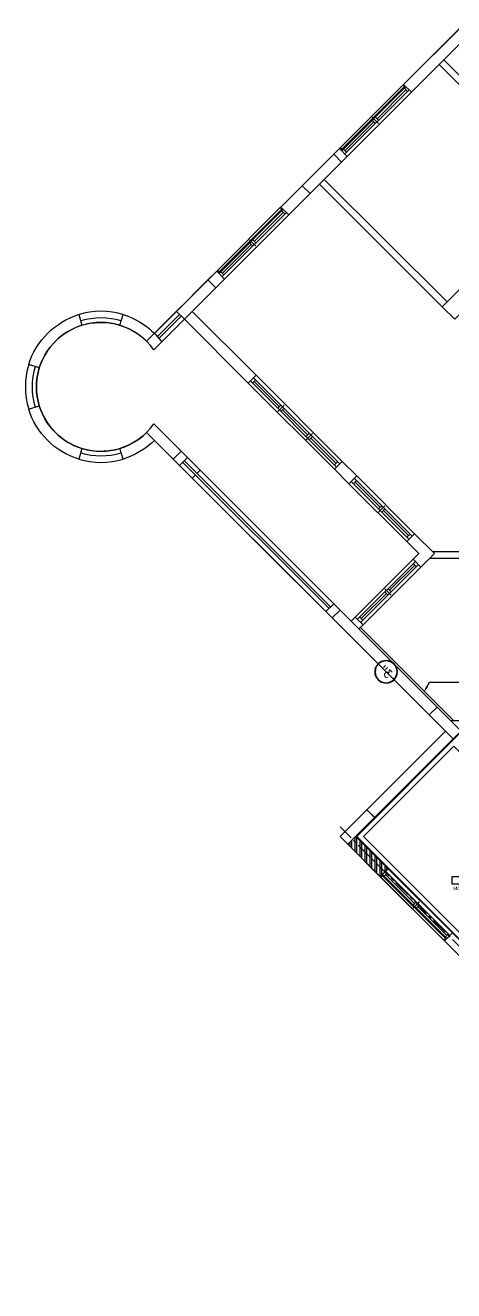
# Model space of a CAD drawing. Header units: millimetres. Extents: x 186805 to 449048, y 2167 to 51540.
# Drawn here: x 355833 to 365461, y 3555 to 32016 of the extents above; entities that cross this region are included whole.
import ezdxf
from ezdxf.enums import TextEntityAlignment as Align

# ---------------------------------------------------------------- set-up
doc = ezdxf.new("R2010")
doc.units = ezdxf.units.MM
for name, pattern in [('BC$0$XR-BAS2-BLOCK-B$1$CENTER', [2, 1.25, -0.25, 0.25, -0.25]), ('CENTER', [2, 1.25, -0.25, 0.25, -0.25]), ('HIDDEN2', [0.1875, 0.125, -0.0625])]:
    doc.linetypes.add(name, pattern=pattern)
doc.layers.get('0').update_dxf_attribs({"linetype": 'CONTINUOUS'})
for name, color, linetype, lineweight in [('0-60x60-C', 3, 'CONTINUOUS', 13), ('BC$0$a-conc', 6, 'CONTINUOUS', 30), ('wall', 4, 'CONTINUOUS', 25)]:
    doc.layers.add(name, color=color, linetype=linetype, lineweight=lineweight)
for name, color, linetype in [('0-cornice-C', 3, 'CONTINUOUS'), ('0TG-grid', 9, 'CENTER'), ('0TG-text', 4, 'CONTINUOUS'), ('A-ABOVE DOOR', 1, 'HIDDEN2'), ('A-CONC-BLDG', 6, 'CONTINUOUS'), ('A-FLORRAIL', 92, 'CONTINUOUS'), ('A-JOINT', 4, 'CONTINUOUS'), ('a-proj', 40, 'CONTINUOUS'), ('a-wall', 140, 'CONTINUOUS'), ('A-WIND', 4, 'CONTINUOUS'), ('ALAN', 6, 'CONTINUOUS'), ('BC$0$SHORE-AXE$0$A-SYMBOLS', 55, 'CONTINUOUS'), ('BC-A-HATCH', 8, 'CONTINUOUS'), ('HATCH', 8, 'CONTINUOUS'), ('TEXT', 3, 'CONTINUOUS'), ('txt1', 4, 'CONTINUOUS')]:
    doc.layers.add(name, color=color, linetype=linetype)
doc.styles.add('BC$0$SHORE-AXE$0$ROMAND', font='ROMAND')
doc.styles.add('BW.B$0$SAS', font='sanss___.ttf')

# ---------------------------------------------------------------- blocks, each defined once
blk = doc.blocks.new('A$C7C4A1575')
at = {"layer": 'A-ABOVE DOOR', "color": 8, "linetype": 'Continuous'}
for p, q in [((83592, 39930), (85034, 38487)), ((83769, 40107), (85211, 38664)), ((84299, 31699), (85600, 33000)), ((85777, 32824), (84476, 31522)), ((85918, 29825), (84617, 31126)), ((84440, 30950), (85741, 29649)), ((86067, 29323), (88004, 27386)), ((88181, 27563), (86243, 29500)), ((88713, 25221), (87270, 23778)), ((87447, 23601), (88889, 25044)), ((85954, 22464), (84512, 21021)), ((84689, 20844), (86131, 22287))]:
    blk.add_line(p, q, dxfattribs=at)
at = {"layer": 'A-CONC-BLDG', "color": 8}
for points in [[(85515, 37158), (85338, 37335), (85939, 37936), (86116, 37759)], [(83571, 35567), (86293, 32845), (86116, 32668), (83394, 35390)], [(83535, 26127), (83818, 25844), (83182, 25208), (82899, 25491)], [(89086, 25243), (88909, 25420), (89616, 26127), (89793, 25950)], [(86258, 22415), (86081, 22592), (86788, 23299), (86965, 23122)]]:
    blk.add_lwpolyline(points, close=True, dxfattribs=at)
for points in [[(89687, 29097), (89864, 29274), (90288, 28850, -0.122321), (90990, 29272), (91064, 29033, 0.166552), (90303, 28481)], [(91917, 29033), (91990, 29272, -0.248358), (93115, 28147), (92876, 28074, 0.248358)], [(92876, 27221), (93115, 27147, -0.248358), (91990, 26023), (91917, 26262, 0.248358)], [(90124, 26635), (90303, 26814, 0.166551), (91064, 26262), (90990, 26023, -0.159959)]]:
    blk.add_lwpolyline(points, format="xyb", close=True, dxfattribs=at)
at = {"layer": 'A-FLORRAIL', "color": 8}
for p, q in [((89864, 29274), (86293, 32845)), ((89687, 29097), (86116, 32668)), ((86258, 32527), (86434, 32703)), ((86258, 32527), (86434, 32703)), ((89616, 29309), (86328, 32597)), ((89652, 29345), (86364, 32633)), ((89440, 29698), (89369, 29627)), ((89334, 29592), (89263, 29521)), ((89722, 29415), (89546, 29238)), ((89687, 26056), (90187, 26556)), ((89722, 26021), (90220, 26518))]:
    blk.add_line(p, q, dxfattribs=at)
at = {"layer": 'A-JOINT', "color": 8}
blk.add_lwpolyline([(83563, 35150), (85657, 33057)], dxfattribs=at)
at = {"layer": 'a-proj', "color": 8}
for p, q in [((89616, 26127), (90124, 26635)), ((89793, 25950), (90288, 26445))]:
    blk.add_line(p, q, dxfattribs=at)
for radius, start, end in [(1700, 72.8954, 107.1046), (1550, 72.8954, 107.1046), (1450, 72.8954, 107.1046), (1450, 342.8954, 17.1046), (1550, 342.8954, 17.1046), (1700, 342.8954, 17.1046), (1450, 252.3486, 287.6514), (1700, 252.3486, 287.6514), (1550, 252.8954, 287.1046)]:
    blk.add_arc((91490, 27647), radius, start, end, dxfattribs=at)
at = {"layer": 'a-wall', "color": 8}
for p, q in [((82206, 41316), (83592, 39930)), ((83769, 40107), (82383, 41493)), ((83592, 39930), (83769, 40107)), ((85211, 38664), (85034, 38487)), ((85034, 38487), (85763, 37759)), ((85939, 37936), (85211, 38664)), ((85338, 37335), (83571, 35567)), ((83747, 35390), (85515, 37158)), ((83634, 35150), (79292, 35150)), ((85600, 33000), (85692, 33092)), ((85777, 32824), (85600, 33000)), ((85869, 32915), (85777, 32824)), ((84299, 31699), (83995, 31395)), ((84476, 31522), (84299, 31699)), ((84100, 31500), (80572, 31500)), ((84040, 31350), (80572, 31350)), ((83995, 31395), (84440, 30950)), ((84476, 31522), (84348, 31395)), ((84617, 31126), (84348, 31395)), ((84440, 30950), (84617, 31126)), ((85918, 29825), (85741, 29649)), ((86067, 29323), (85741, 29649)), ((85918, 29825), (86243, 29500)), ((86243, 29500), (86067, 29323)), ((88004, 27386), (88181, 27562)), ((89440, 25950), (88004, 27386)), ((88181, 27562), (89616, 26127)), ((86470, 22981), (83712, 25738)), ((86576, 23087), (83818, 25844)), ((88711, 25222), (88909, 25420)), ((88888, 25045), (88711, 25222)), ((89086, 25243), (88888, 25045)), ((87269, 23780), (86788, 23299)), ((87446, 23603), (87269, 23780)), ((80707, 23369), (83783, 20294)), ((83889, 20400), (80813, 23476)), ((86965, 23122), (87446, 23603)), ((85954, 22464), (86081, 22592)), ((85954, 22464), (86130, 22288)), ((86130, 22288), (86311, 22468)), ((84511, 21022), (83196, 19707)), ((83373, 19530), (84688, 20845)), ((84688, 20845), (84511, 21022))]:
    blk.add_line(p, q, dxfattribs=at)
at = {"layer": 'A-WIND', "color": 8}
for p, q in [((85091, 38544), (83648, 39986)), ((83684, 39951), (83754, 40022)), ((85162, 38615), (83719, 40057)), ((83719, 39986), (84370, 39336)), ((84334, 39301), (84405, 39371)), ((84476, 39371), (84334, 39230)), ((84405, 39230), (84476, 39301)), ((84440, 39265), (85091, 38615)), ((85056, 38579), (85126, 38650)), ((85653, 32944), (84351, 31643)), ((85723, 32873), (84422, 31572)), ((85073, 32293), (85638, 32859)), ((85603, 32894), (85674, 32824)), ((84436, 31657), (85002, 32222)), ((85108, 32187), (84967, 32329)), ((84967, 32258), (85037, 32187)), ((85037, 32329), (85108, 32258)), ((84401, 31692), (84472, 31621)), ((84542, 30957), (84613, 31027)), ((85865, 29776), (84564, 31077)), ((85794, 29705), (84493, 31006)), ((84578, 30992), (85143, 30426)), ((85108, 30391), (85179, 30462)), ((85249, 30462), (85108, 30320)), ((85179, 30320), (85249, 30391)), ((85214, 30356), (85780, 29790)), ((85744, 29755), (85815, 29825)), ((88061, 27442), (86123, 29380)), ((86173, 29330), (86243, 29401)), ((88132, 27513), (86194, 29451)), ((86208, 29366), (86774, 28800)), ((86880, 28835), (86738, 28694)), ((86738, 28765), (86809, 28835)), ((86809, 28694), (86880, 28765)), ((86845, 28729), (87410, 28164)), ((87375, 28128), (87446, 28199)), ((87516, 28199), (87375, 28058)), ((87446, 28058), (87516, 28128)), ((87481, 28093), (88047, 27527)), ((88011, 27492), (88082, 27563)), ((87321, 23723), (88764, 25166)), ((87392, 23652), (88834, 25095)), ((88764, 25095), (88113, 24444)), ((88728, 25130), (88799, 25059)), ((88149, 24338), (88007, 24480)), ((88078, 24480), (88149, 24409)), ((88043, 24374), (87392, 23723)), ((88007, 24409), (88078, 24338)), ((87357, 23758), (87427, 23688)), ((84564, 20965), (86006, 22408)), ((84634, 20895), (86077, 22337)), ((86006, 22337), (85356, 21687)), ((85971, 22372), (86041, 22302)), ((85391, 21581), (85249, 21722)), ((85249, 21651), (85320, 21581)), ((85320, 21722), (85391, 21651)), ((85285, 21616), (84634, 20965)), ((84599, 21001), (84670, 20930))]:
    blk.add_line(p, q, dxfattribs=at)
at = {"layer": 'ALAN', "color": 8}
blk.add_lwpolyline([(78479, 45396), (83783, 40093), (83747, 40057), (85162, 38643), (85197, 38678), (86116, 37759), (83747, 35390), (90465, 28673, -2.414214), (90465, 26622), (88874, 25031), (88839, 25067), (87424, 23652), (87460, 23617), (86116, 22273), (86081, 22309), (84667, 20895), (84702, 20859), (83358, 19516)], format="xyb", dxfattribs=at)
at = {"layer": 'txt1', "color": 8}
for p, q in [((84105, 34291), (82836, 34291)), ((84159, 34385), (84105, 34291))]:
    blk.add_line(p, q, dxfattribs=at)
blk.add_solid([(84234, 34514), (84137, 34397), (84181, 34372)], dxfattribs=at)
blk = doc.blocks.new('A$C32DD6ECA')
at = {"layer": '0-60x60-C', "color": 16, "xscale": 0.04183124983683228, "yscale": 0.04183124983683228, "zscale": 0.04183124983683228, "rotation": 180}
blk.add_blockref('A$C7C4A1575', (4397.1, 2202.6), dxfattribs=at)
blk = doc.blocks.new('W1')
at = {"layer": 'A-WIND'}
for p, q in [((-2020, 180), (20, 180)), ((-2020, 80), (20, 80)), ((-1970, 80), (-1970, 180)), ((-1050, 130), (-1970, 130)), ((-1050, 80), (-1050, 180)), ((-1000, 230), (-1000, 30)), ((-950, 80), (-950, 180)), ((-30, 130), (-950, 130)), ((-30, 80), (-30, 180))]:
    blk.add_line(p, q, dxfattribs=at)
blk = doc.blocks.new('BC$0$SHORE-AXE$0$A-SYM18')
at = {"color": 0, "linetype": 'ByBlock'}
blk.add_line((0, 266), (0, 0), dxfattribs=at)
for radius in [508, 500, 492]:
    blk.add_circle((0, 774), radius, dxfattribs=at)
at = {"color": 0, "linetype": 'ByBlock', "style": 'BC$0$SHORE-AXE$0$ROMAND'}
blk.add_attdef('AXE_NUMBER', text='', height=360, dxfattribs=at).set_placement((0, 774), align=Align.MIDDLE)
blk = doc.blocks.new('A$C35C014DB')
at = {"layer": 'BC-A-HATCH'}
h = blk.add_hatch(dxfattribs=at)
h.set_pattern_fill('ANSI32', color=8, scale=300, angle=45, style=0)
h.set_pattern_definition([(270, (-87662.5, -5465.6), (-112.5, -2e-14), []), (270, (-87625, -5503.1), (-112.5, -2e-14), [])])
h.paths.add_polyline_path([(21134.6, 9983.7), (20957.8, 10160.5), (21686.1, 10888.8), (21862.9, 10712.1)])
at = {"color": 9}
blk.add_lwpolyline([(18256.7, 7480.6), (21664.9, 10888.8), (19320.8, 13232.9), (15480.1, 13232.9), (15480.1, 12732.9), (14110.5, 12732.9), (12284.6, 10907), (13111.9, 10079.7), (14695.2, 11662.9), (15134.9, 11662.9), (18065.7, 8732.2), (17535.4, 8201.8)], close=True, dxfattribs=at)
at = {"layer": '0-cornice-C', "color": 1}
blk.add_lwpolyline([(19483.5, 12920.4), (16755.5, 10192.3), (18787, 8160.8), (21515, 10888.8)], close=True, dxfattribs=at)
at = {"layer": '0TG-grid', "linetype": 'BC$0$XR-BAS2-BLOCK-B$1$CENTER', "ltscale": 300}
for p, q in [((19670.9, 13257.6), (20731.5, 14318.3)), ((11609.8, 671.1), (22039.7, 11101))]:
    blk.add_line(p, q, dxfattribs=at)
at = {"layer": 'A-ABOVE DOOR', "linetype": 'Continuous'}
for p, q in [((19515.3, 8718), (20957.8, 10160.5)), ((19692.1, 8541.2), (21134.6, 9983.7))]:
    blk.add_line(p, q, dxfattribs=at)
at = {"layer": 'A-CONC-BLDG'}
blk.add_lwpolyline([(19857.6, 13797.9), (19317.3, 13257.6), (19494.1, 13080.9), (20034.4, 13621.2)], dxfattribs=at)
at = {"layer": 'BC$0$a-conc'}
blk.add_line((19857.6, 13797.9), (20034.4, 13621.2), dxfattribs=at)
blk.add_line((19857.6, 13797.9), (20034.4, 13621.2), dxfattribs=at)
at = {"layer": 'HATCH'}
blk.add_lwpolyline([(21438.6, 11489.9), (21261.9, 11313.1), (21862.9, 10712.1), (22039.7, 10888.8)], close=True, dxfattribs=at)
at = {"layer": 'TEXT', "color": 4}
blk.add_lwpolyline([(18769.5, 9813.1), (19522, 9813.1), (19522, 9984.9), (18769.5, 9984.9)], close=True, dxfattribs=at)
at = {"layer": 'wall'}
for p, q in [((19557.6, 13497.9), (15215.1, 13497.9)), ((19670.9, 13257.6), (21438.6, 11489.9)), ((21261.9, 11313.1), (19494.1, 13080.9)), ((20957.8, 10160.5), (21686.1, 10888.8)), ((21862.9, 10712.1), (21134.6, 9983.7)), ((21134.6, 9983.7), (20957.8, 10160.5)), ((19692.1, 8541.2), (18306.1, 7155.3)), ((18787, 7989.7), (19515.3, 8718)), ((19515.3, 8718), (19692.1, 8541.2))]:
    blk.add_line(p, q, dxfattribs=at)
at = {"layer": 'A-WIND', "rotation": 225.0000000000737}
blk.add_blockref('W1', (19529.4, 8732.2), dxfattribs=at)
at = {"layer": 'BC$0$SHORE-AXE$0$A-SYMBOLS'}
ref = blk.add_blockref('BC$0$SHORE-AXE$0$A-SYM18', (20731.5, 14318.3), dxfattribs=dict(at, xscale=0.5000000000039431, yscale=0.5000000000039431, zscale=0.5000000000039431, rotation=315))
ref.add_attrib('AXE_NUMBER', '3"', dxfattribs={"layer": '0', "color": 3, "linetype": 'ByBlock', "height": 180, "rotation": 45, "style": 'BC$0$SHORE-AXE$0$ROMAND'}).set_placement((21005, 14591.8), align=Align.MIDDLE)
at = {"layer": '0TG-text', "style": 'BW.B$0$SAS'}
blk.add_text('BEDROOM', height=80, dxfattribs=at).set_placement((18919.9, 9680.2))

msp = doc.modelspace()

# ---------------------------------------------------------------- block references
at = {"linetype": 'ByBlock', "xscale": -1}
msp.add_blockref('A$C35C014DB', (384946.5, 2884.3), dxfattribs=at)
at = {"layer": '0-60x60-C', "color": 16, "xscale": 23.90557308239969, "yscale": 23.90557308239969, "zscale": 23.90557308239969}
msp.add_blockref('A$C32DD6ECA', (343908.2, -1123), dxfattribs=at)

doc.saveas('drawing.dxf')
